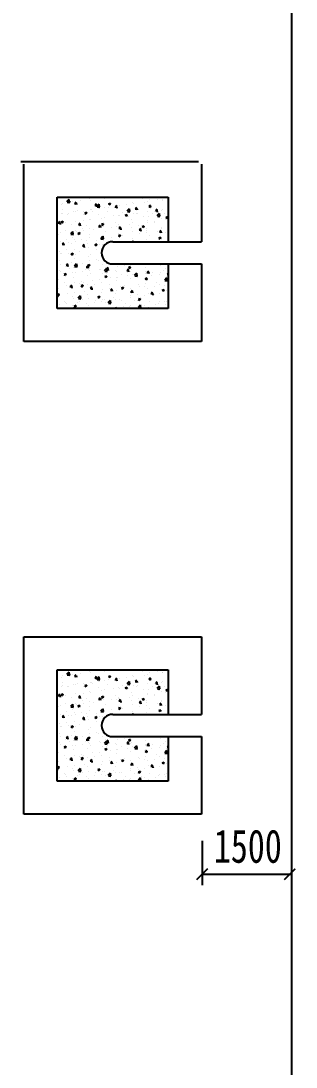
# Model space of a CAD drawing. Header units: inches. Extents: x -113 to 2477, y -497 to 443.
# Drawn here: x 565.7 to 590.5, y -402.7 to -308.5 of the extents above; entities that cross this region are included whole.
import ezdxf

# ---------------------------------------------------------------- set-up
doc = ezdxf.new("R2010")
doc.units = ezdxf.units.IN
doc.header["$MEASUREMENT"] = 0
doc.styles.add('宋体', font='', dxfattribs={"width": 0.75})
doc.styles.get('宋体').set_extended_font_data('SimSun')

# ---------------------------------------------------------------- blocks, each defined once
blk = doc.blocks.new('_ArchTick')
at = {"color": 0, "linetype": 'ByBlock', "const_width": 0.15}
blk.add_lwpolyline([(-0.5, -0.5), (0.5, 0.5)], dxfattribs=at)

msp = doc.modelspace()

# ---------------------------------------------------------------- linework, layer by layer
at = {"color": 0}
for p, q in [((590.107, -296.982), (590.107, -446.982)), ((565.745, -321.172), (581.745, -321.172)), ((566.017, -337.412), (566.017, -321.412)), ((582.017, -321.412), (582.017, -328.412)), ((569.017, -334.412), (569.017, -324.412)), ((569.017, -324.412), (579.017, -324.412)), ((569.394, -325.045), (569.394, -325.045)), ((569.526, -324.924), (569.526, -324.924)), ((569.892, -324.791), (570.09, -324.584)), ((569.911, -324.844), (570.137, -324.879)), ((569.976, -324.804), (570.102, -324.889)), ((569.982, -324.791), (570.16, -324.723)), ((570.123, -324.844), (570.095, -324.603)), ((570.109, -324.881), (570.16, -324.728)), ((570.162, -324.84), (570.162, -324.84)), ((570.407, -324.779), (570.407, -324.779)), ((570.573, -324.959), (570.725, -324.973)), ((570.61, -324.954), (570.733, -324.809)), ((570.713, -324.854), (570.713, -324.854)), ((570.768, -325.098), (570.738, -324.938)), ((571.124, -324.713), (571.124, -324.713)), ((571.888, -324.525), (571.888, -324.525)), ((572.017, -324.675), (572.017, -324.675)), ((572.432, -325.114), (572.555, -324.968)), ((572.603, -325.211), (572.801, -325.005)), ((572.728, -324.502), (572.728, -324.502)), ((572.834, -325.264), (572.806, -325.023)), ((573.3, -324.513), (573.3, -324.513)), ((573.364, -324.418), (573.364, -324.418)), ((573.626, -325.008), (573.753, -325.093)), ((573.632, -324.995), (573.81, -324.926)), ((573.759, -325.085), (573.811, -324.931)), ((574.014, -324.416), (574.014, -324.416)), ((575.37, -324.474), (575.37, -324.474)), ((575.821, -324.905), (575.821, -324.905)), ((575.893, -324.989), (575.893, -324.989)), ((575.897, -324.999), (575.897, -324.999)), ((576.726, -324.531), (576.726, -324.531)), ((576.859, -324.872), (576.859, -324.872)), ((577.176, -324.826), (577.176, -324.826)), ((577.302, -324.651), (577.302, -324.651)), ((578.082, -324.588), (578.082, -324.588)), ((578.464, -324.661), (578.464, -324.661)), ((578.495, -324.636), (578.495, -324.636)), ((579.017, -324.412), (579.017, -328.412)), ((569.363, -325.89), (569.363, -325.89)), ((569.451, -325.543), (569.451, -325.543)), ((569.493, -325.842), (569.493, -325.842)), ((569.896, -325.922), (569.896, -325.922)), ((569.987, -325.884), (569.987, -325.884)), ((570.455, -325.715), (570.455, -325.715)), ((570.682, -325.7), (570.682, -325.7)), ((570.807, -325.6), (570.807, -325.6)), ((571.343, -325.941), (571.343, -325.941)), ((571.377, -325.668), (571.377, -325.668)), ((571.492, -325.827), (571.619, -325.912)), ((571.498, -325.814), (571.676, -325.746)), ((571.625, -325.904), (571.676, -325.751)), ((571.986, -325.521), (571.986, -325.521)), ((572.06, -325.504), (572.06, -325.504)), ((572.163, -325.657), (572.163, -325.657)), ((572.395, -325.119), (572.546, -325.132)), ((572.589, -325.257), (572.56, -325.098)), ((572.621, -325.264), (572.847, -325.299)), ((572.695, -325.42), (572.695, -325.42)), ((572.699, -325.998), (572.699, -325.998)), ((572.858, -325.414), (572.858, -325.414)), ((573.269, -325.358), (573.269, -325.358)), ((573.519, -325.714), (573.519, -325.714)), ((573.657, -325.294), (573.657, -325.294)), ((574.217, -325.278), (574.368, -325.291)), ((574.254, -325.273), (574.377, -325.127)), ((574.34, -325.159), (574.34, -325.159)), ((574.411, -325.416), (574.382, -325.257)), ((574.589, -325.168), (574.589, -325.168)), ((574.875, -325.772), (574.875, -325.772)), ((575.148, -326.017), (575.326, -325.949)), ((575.229, -326.001), (575.229, -326.001)), ((575.262, -325.082), (575.262, -325.082)), ((575.275, -326.107), (575.327, -325.954)), ((575.314, -325.631), (575.512, -325.425)), ((575.332, -325.685), (575.558, -325.72)), ((575.545, -325.685), (575.517, -325.443)), ((575.862, -325.835), (575.862, -325.835)), ((576.038, -325.437), (576.19, -325.451)), ((576.076, -325.433), (576.198, -325.287)), ((576.191, -325.874), (576.191, -325.874)), ((576.233, -325.576), (576.204, -325.417)), ((576.231, -325.829), (576.231, -325.829)), ((577.145, -325.672), (577.145, -325.672)), ((577.277, -325.211), (577.403, -325.296)), ((577.283, -325.198), (577.46, -325.13)), ((577.409, -325.288), (577.461, -325.135)), ((577.587, -325.886), (577.587, -325.886)), ((577.795, -325.663), (577.795, -325.663)), ((577.86, -325.597), (578.012, -325.61)), ((577.898, -325.592), (578.02, -325.446)), ((578.025, -326.052), (578.222, -325.846)), ((578.055, -325.735), (578.026, -325.576)), ((578.256, -326.105), (578.228, -325.864)), ((578.431, -325.579), (578.431, -325.579)), ((578.464, -325.482), (578.464, -325.482)), ((578.679, -325.912), (578.679, -325.912)), ((578.943, -325.944), (578.943, -325.944)), ((569.103, -326.71), (569.255, -326.724)), ((569.141, -326.706), (569.263, -326.56)), ((569.298, -326.849), (569.269, -326.69)), ((569.332, -326.736), (569.332, -326.736)), ((569.358, -326.646), (569.484, -326.731)), ((569.364, -326.633), (569.542, -326.565)), ((569.491, -326.723), (569.542, -326.57)), ((569.787, -326.717), (569.787, -326.717)), ((570.302, -326.891), (570.302, -326.891)), ((570.651, -326.545), (570.651, -326.545)), ((570.925, -326.87), (571.077, -326.883)), ((570.963, -326.865), (571.085, -326.719)), ((571.12, -327.008), (571.091, -326.849)), ((571.391, -326.506), (571.391, -326.506)), ((571.658, -326.948), (571.658, -326.948)), ((571.956, -326.366), (571.956, -326.366)), ((572.027, -326.422), (572.027, -326.422)), ((572.753, -326.929), (572.753, -326.929)), ((572.785, -327.024), (572.907, -326.879)), ((572.989, -326.295), (572.989, -326.295)), ((573.008, -326.849), (573.135, -326.935)), ((573.014, -326.836), (573.192, -326.768)), ((573.141, -326.927), (573.193, -326.773)), ((573.238, -326.204), (573.238, -326.204)), ((574.055, -326.056), (574.055, -326.056)), ((574.235, -326.675), (574.235, -326.675)), ((574.527, -326.859), (574.527, -326.859)), ((574.558, -326.013), (574.558, -326.013)), ((574.593, -326.084), (574.593, -326.084)), ((575.143, -326.03), (575.269, -326.115)), ((575.411, -326.113), (575.411, -326.113)), ((575.523, -326.876), (575.523, -326.876)), ((575.716, -326.421), (575.716, -326.421)), ((575.831, -326.68), (575.831, -326.68)), ((576.767, -326.17), (576.767, -326.17)), ((577.114, -326.518), (577.114, -326.518)), ((577.127, -326.665), (577.127, -326.665)), ((577.197, -326.166), (577.197, -326.166)), ((577.763, -326.581), (577.763, -326.581)), ((577.806, -326.724), (577.806, -326.724)), ((578.043, -326.105), (578.269, -326.14)), ((578.122, -326.227), (578.122, -326.227)), ((578.433, -326.327), (578.433, -326.327)), ((578.725, -326.454), (578.725, -326.454)), ((578.793, -326.234), (578.919, -326.319)), ((578.799, -326.221), (578.977, -326.152)), ((578.926, -326.311), (578.977, -326.157)), ((569.119, -327.719), (569.119, -327.719)), ((569.301, -327.581), (569.301, -327.581)), ((569.791, -327.438), (569.791, -327.438)), ((570.229, -327.685), (570.427, -327.479)), ((570.247, -327.739), (570.473, -327.774)), ((570.46, -327.738), (570.432, -327.497)), ((570.62, -327.391), (570.62, -327.391)), ((570.723, -327.508), (570.723, -327.508)), ((570.874, -327.669), (571.001, -327.754)), ((570.88, -327.656), (571.058, -327.587)), ((571.007, -327.746), (571.058, -327.592)), ((571.272, -327.183), (571.272, -327.183)), ((571.359, -327.424), (571.359, -327.424)), ((571.881, -327.741), (571.881, -327.741)), ((571.925, -327.212), (571.925, -327.212)), ((572.321, -327.297), (572.321, -327.297)), ((572.747, -327.029), (572.899, -327.042)), ((572.942, -327.168), (572.912, -327.008)), ((573.014, -327.006), (573.014, -327.006)), ((573.208, -327.049), (573.208, -327.049)), ((573.362, -327.487), (573.362, -327.487)), ((573.925, -327.086), (573.925, -327.086)), ((574.37, -327.063), (574.37, -327.063)), ((574.496, -327.705), (574.496, -327.705)), ((574.525, -327.872), (574.651, -327.957)), ((574.53, -327.859), (574.708, -327.791)), ((574.561, -327.002), (574.561, -327.002)), ((574.569, -327.189), (574.721, -327.202)), ((574.607, -327.184), (574.729, -327.038)), ((574.657, -327.949), (574.709, -327.796)), ((574.764, -327.327), (574.734, -327.168)), ((574.843, -327.233), (574.843, -327.233)), ((574.855, -327.878), (574.855, -327.878)), ((575.726, -327.12), (575.726, -327.12)), ((575.8, -327.526), (575.8, -327.526)), ((576.325, -326.978), (576.325, -326.978)), ((576.391, -327.348), (576.543, -327.361)), ((576.428, -327.343), (576.551, -327.197)), ((576.459, -327.666), (576.459, -327.666)), ((576.586, -327.486), (576.556, -327.327)), ((576.659, -327.053), (576.785, -327.138)), ((576.665, -327.04), (576.842, -326.972)), ((576.791, -327.13), (576.843, -326.977)), ((577.082, -327.177), (577.082, -327.177)), ((577.083, -327.363), (577.083, -327.363)), ((577.095, -327.583), (577.095, -327.583)), ((577.295, -327.867), (577.295, -327.867)), ((578.057, -327.456), (578.057, -327.456)), ((578.213, -327.507), (578.364, -327.521)), ((578.25, -327.503), (578.373, -327.357)), ((578.407, -327.646), (578.378, -327.487)), ((578.402, -327.173), (578.402, -327.173)), ((578.437, -327.235), (578.437, -327.235)), ((578.776, -327.613), (578.776, -327.613)), ((569.27, -328.427), (569.27, -328.427)), ((569.456, -328.621), (569.608, -328.634)), ((569.493, -328.616), (569.616, -328.47)), ((569.651, -328.759), (569.621, -328.6)), ((569.807, -328.189), (569.807, -328.189)), ((570.055, -328.509), (570.055, -328.509)), ((570.343, -328.53), (570.343, -328.53)), ((570.399, -327.995), (570.399, -327.995)), ((570.59, -328.236), (570.59, -328.236)), ((570.691, -328.426), (570.691, -328.426)), ((571.163, -328.246), (571.163, -328.246)), ((571.278, -328.78), (571.43, -328.794)), ((571.315, -328.776), (571.438, -328.63)), ((571.472, -328.919), (571.443, -328.76)), ((571.653, -328.299), (571.653, -328.299)), ((571.699, -328.587), (571.699, -328.587)), ((571.894, -328.058), (571.894, -328.058)), ((572.39, -328.691), (572.517, -328.777)), ((572.396, -328.678), (572.574, -328.61)), ((572.519, -328.303), (572.519, -328.303)), ((572.523, -328.769), (572.575, -328.615)), ((572.851, -328.63), (572.851, -328.63)), ((572.94, -328.106), (573.138, -327.899)), ((572.958, -328.159), (573.184, -328.194)), ((573.055, -328.645), (573.055, -328.645)), ((573.171, -328.159), (573.143, -327.918)), ((573.146, -328.741), (573.146, -328.741)), ((573.177, -327.895), (573.177, -327.895)), ((573.257, -328.088), (573.257, -328.088)), ((573.875, -328.361), (573.875, -328.361)), ((573.893, -328.004), (573.893, -328.004)), ((574.017, -328.412), (582.017, -328.412)), ((574.332, -328.376), (574.332, -328.376)), ((575.76, -328.412), (575.848, -328.32)), ((575.769, -328.371), (575.769, -328.371)), ((575.813, -328.121), (575.813, -328.121)), ((575.862, -328.412), (575.854, -328.338)), ((577.052, -328.209), (577.052, -328.209)), ((578.175, -328.076), (578.301, -328.161)), ((578.181, -328.063), (578.359, -327.994)), ((578.308, -328.153), (578.359, -327.999)), ((578.371, -328.018), (578.371, -328.018)), ((578.993, -328.247), (578.993, -328.247)), ((569.239, -329.272), (569.239, -329.272)), ((569.302, -329.48), (569.302, -329.48)), ((569.387, -329.511), (569.387, -329.511)), ((569.888, -329.138), (569.888, -329.138)), ((570.023, -329.428), (570.023, -329.428)), ((570.256, -329.511), (570.383, -329.596)), ((570.262, -329.498), (570.44, -329.429)), ((570.389, -329.588), (570.44, -329.434)), ((570.559, -329.082), (570.559, -329.082)), ((570.658, -329.537), (570.658, -329.537)), ((570.985, -329.301), (570.985, -329.301)), ((571.37, -328.884), (571.37, -328.884)), ((571.832, -329.749), (571.832, -329.749)), ((571.863, -328.903), (571.863, -328.903)), ((572.014, -329.595), (572.014, -329.595)), ((572.589, -329.09), (572.589, -329.09)), ((573.1, -328.94), (573.134, -328.943)), ((573.137, -328.935), (573.14, -328.932)), ((569.209, -330.118), (569.209, -330.118)), ((569.354, -330.429), (569.354, -330.429)), ((569.783, -330.654), (569.783, -330.654)), ((569.808, -330.532), (569.96, -330.545)), ((569.846, -330.527), (569.968, -330.381)), ((570.003, -330.67), (569.974, -330.511)), ((570.316, -330.303), (570.316, -330.303)), ((570.528, -329.928), (570.528, -329.928)), ((570.566, -330.58), (570.764, -330.374)), ((570.584, -330.633), (570.81, -330.668)), ((570.797, -330.633), (570.769, -330.392)), ((571.265, -330.4), (571.265, -330.4)), ((571.63, -330.691), (571.782, -330.704)), ((571.668, -330.686), (571.79, -330.54)), ((571.772, -330.533), (571.899, -330.618)), ((571.778, -330.52), (571.956, -330.452)), ((571.825, -330.829), (571.795, -330.67)), ((571.801, -330.594), (571.801, -330.594)), ((571.905, -330.61), (571.957, -330.457)), ((571.921, -330.091), (571.921, -330.091)), ((572.556, -330.008), (572.556, -330.008)), ((572.746, -330.145), (572.746, -330.145)), ((573.084, -330.432), (573.084, -330.432)), ((573.355, -330.703), (573.355, -330.703)), ((573.49, -330.846), (573.612, -330.7)), ((574.017, -330.412), (582.017, -330.412)), ((574.454, -330.672), (574.454, -330.672)), ((574.836, -330.449), (574.836, -330.449)), ((575.09, -330.588), (575.09, -330.588)), ((575.428, -330.724), (575.606, -330.655)), ((575.555, -330.814), (575.607, -330.66)), ((576.052, -330.461), (576.052, -330.461)), ((578.279, -330.555), (578.279, -330.555)), ((579.017, -330.412), (579.017, -334.412)), ((582.017, -330.412), (582.017, -337.412)), ((569.178, -330.963), (569.178, -330.963)), ((569.343, -331.119), (569.343, -331.119)), ((569.638, -331.352), (569.765, -331.438)), ((569.644, -331.339), (569.822, -331.271)), ((569.648, -331.304), (569.648, -331.304)), ((569.771, -331.43), (569.822, -331.276)), ((570.163, -330.835), (570.163, -330.835)), ((570.392, -331.212), (570.392, -331.212)), ((570.466, -331.619), (570.466, -331.619)), ((570.497, -330.773), (570.497, -330.773)), ((570.699, -331.176), (570.699, -331.176)), ((571.252, -331.093), (571.252, -331.093)), ((571.519, -330.892), (571.519, -330.892)), ((571.77, -331.44), (571.77, -331.44)), ((571.873, -330.957), (571.873, -330.957)), ((571.888, -331.01), (571.888, -331.01)), ((572.055, -331.234), (572.055, -331.234)), ((572.85, -330.883), (572.85, -330.883)), ((572.875, -330.95), (572.875, -330.95)), ((573.053, -331.277), (573.053, -331.277)), ((573.276, -331), (573.474, -330.794)), ((573.289, -331.556), (573.415, -331.641)), ((573.294, -331.543), (573.472, -331.475)), ((573.295, -331.054), (573.521, -331.089)), ((573.411, -331.291), (573.411, -331.291)), ((573.421, -331.633), (573.473, -331.48)), ((573.452, -330.85), (573.604, -330.864)), ((573.508, -331.054), (573.48, -330.812)), ((573.647, -330.989), (573.617, -330.829)), ((574.231, -331.007), (574.231, -331.007)), ((574.325, -331.592), (574.325, -331.592)), ((574.372, -331.087), (574.372, -331.087)), ((574.422, -331.59), (574.422, -331.59)), ((574.767, -331.348), (574.767, -331.348)), ((575.274, -331.01), (575.426, -331.023)), ((575.311, -331.005), (575.434, -330.859)), ((575.384, -331.463), (575.384, -331.463)), ((575.423, -330.737), (575.549, -330.822)), ((575.469, -331.148), (575.439, -330.989)), ((575.587, -331.064), (575.587, -331.064)), ((575.677, -330.908), (575.677, -330.908)), ((575.806, -331.338), (575.806, -331.338)), ((575.987, -331.421), (576.185, -331.215)), ((576.006, -331.474), (576.232, -331.509)), ((576.123, -331.406), (576.123, -331.406)), ((576.218, -331.474), (576.19, -331.233)), ((576.929, -331.591), (576.929, -331.591)), ((576.943, -331.122), (576.943, -331.122)), ((576.96, -330.745), (576.96, -330.745)), ((576.988, -331.252), (576.988, -331.252)), ((577.096, -331.169), (577.247, -331.182)), ((577.133, -331.164), (577.256, -331.018)), ((577.29, -331.307), (577.261, -331.148)), ((577.287, -331.084), (577.287, -331.084)), ((577.478, -331.463), (577.478, -331.463)), ((577.624, -331.168), (577.624, -331.168)), ((578.248, -331.4), (578.248, -331.4)), ((578.299, -331.179), (578.299, -331.179)), ((578.586, -331.042), (578.586, -331.042)), ((578.698, -331.841), (578.896, -331.635)), ((578.768, -330.829), (578.768, -330.829)), ((578.834, -331.52), (578.834, -331.52)), ((578.929, -331.894), (578.901, -331.653)), ((578.917, -331.329), (579.017, -331.337)), ((578.955, -331.324), (579.017, -331.25)), ((569.147, -331.809), (569.147, -331.809)), ((569.658, -332.126), (569.658, -332.126)), ((569.881, -332.355), (569.881, -332.355)), ((570.161, -332.442), (570.313, -332.455)), ((570.198, -332.437), (570.321, -332.291)), ((570.355, -332.58), (570.326, -332.421)), ((570.435, -332.464), (570.435, -332.464)), ((570.584, -332.095), (570.584, -332.095)), ((571.014, -332.184), (571.014, -332.184)), ((571.154, -332.375), (571.281, -332.46)), ((571.16, -332.362), (571.338, -332.294)), ((571.22, -332.011), (571.22, -332.011)), ((571.287, -332.452), (571.339, -332.299)), ((571.362, -332.101), (571.362, -332.101)), ((571.739, -332.285), (571.739, -332.285)), ((571.983, -332.602), (572.134, -332.615)), ((572.02, -332.597), (572.143, -332.451)), ((572.177, -332.74), (572.148, -332.581)), ((572.182, -331.885), (572.182, -331.885)), ((572.37, -332.241), (572.37, -332.241)), ((572.843, -331.846), (572.843, -331.846)), ((573.022, -332.123), (573.022, -332.123)), ((573.726, -332.298), (573.726, -332.298)), ((573.754, -332.592), (573.754, -332.592)), ((573.786, -331.674), (573.786, -331.674)), ((574.342, -331.932), (574.342, -331.932)), ((574.716, -332.465), (574.716, -332.465)), ((574.805, -332.579), (574.931, -332.664)), ((574.81, -332.566), (574.988, -332.497)), ((574.937, -332.656), (574.989, -332.502)), ((575.082, -332.355), (575.082, -332.355)), ((575.615, -332.599), (575.615, -332.599)), ((575.646, -331.753), (575.646, -331.753)), ((576.32, -332.254), (576.32, -332.254)), ((576.438, -332.413), (576.438, -332.413)), ((576.898, -332.436), (576.898, -332.436)), ((576.939, -331.759), (577.065, -331.845)), ((576.945, -331.746), (577.122, -331.678)), ((576.956, -332.17), (576.956, -332.17)), ((577.072, -331.837), (577.123, -331.683)), ((577.182, -332.599), (577.182, -332.599)), ((577.793, -332.47), (577.793, -332.47)), ((577.918, -332.043), (577.918, -332.043)), ((578.217, -332.246), (578.217, -332.246)), ((578.664, -332.345), (578.664, -332.345)), ((578.717, -331.895), (578.942, -331.93)), ((569.02, -333.194), (569.147, -333.28)), ((569.026, -333.181), (569.204, -333.113)), ((569.085, -333.5), (569.085, -333.5)), ((569.116, -332.655), (569.116, -332.655)), ((569.153, -333.272), (569.204, -333.118)), ((569.163, -333.424), (569.163, -333.424)), ((569.916, -333.097), (569.916, -333.097)), ((570.404, -333.31), (570.404, -333.31)), ((570.519, -333.482), (570.519, -333.482)), ((570.552, -333.013), (570.552, -333.013)), ((570.902, -333.475), (571.1, -333.268)), ((570.921, -333.528), (571.147, -333.563)), ((571.134, -333.528), (571.106, -333.287)), ((571.514, -332.887), (571.514, -332.887)), ((571.708, -333.131), (571.708, -333.131)), ((571.875, -333.539), (571.875, -333.539)), ((572.671, -333.398), (572.797, -333.483)), ((572.676, -333.385), (572.854, -333.317)), ((572.738, -333.362), (572.738, -333.362)), ((572.803, -333.475), (572.855, -333.322)), ((572.991, -332.968), (572.991, -332.968)), ((573.118, -332.675), (573.118, -332.675)), ((573.804, -332.761), (573.956, -332.774)), ((573.842, -332.756), (573.964, -332.61)), ((573.999, -332.899), (573.97, -332.74)), ((574.048, -333.467), (574.048, -333.467)), ((574.22, -333.108), (574.22, -333.108)), ((574.311, -332.778), (574.311, -332.778)), ((575.584, -333.445), (575.584, -333.445)), ((575.626, -332.92), (575.778, -332.934)), ((575.652, -333.256), (575.652, -333.256)), ((575.664, -332.916), (575.786, -332.77)), ((575.701, -332.853), (575.701, -332.853)), ((575.821, -333.059), (575.792, -332.899)), ((576.288, -333.172), (576.288, -333.172)), ((576.31, -333.411), (576.31, -333.411)), ((576.327, -333.588), (576.504, -333.52)), ((576.454, -333.678), (576.505, -333.525)), ((576.867, -333.282), (576.867, -333.282)), ((577.25, -333.045), (577.25, -333.045)), ((577.448, -333.08), (577.6, -333.093)), ((577.486, -333.075), (577.608, -332.929)), ((577.643, -333.218), (577.613, -333.059)), ((577.791, -333.157), (577.791, -333.157)), ((578.186, -333.091), (578.186, -333.091)), ((578.455, -332.782), (578.581, -332.867)), ((578.461, -332.769), (578.639, -332.701)), ((578.588, -332.859), (578.639, -332.706)), ((578.854, -332.834), (578.854, -332.834)), ((579.017, -334.412), (569.017, -334.412)), ((569.054, -334.346), (569.054, -334.346)), ((569.248, -334.099), (569.248, -334.099)), ((569.699, -333.765), (569.699, -333.765)), ((569.776, -333.87), (569.776, -333.87)), ((569.884, -334.015), (569.884, -334.015)), ((570.373, -334.155), (570.373, -334.155)), ((570.513, -334.353), (570.665, -334.366)), ((570.536, -334.217), (570.663, -334.302)), ((570.542, -334.204), (570.72, -334.136)), ((570.551, -334.348), (570.673, -334.202)), ((570.669, -334.294), (570.721, -334.141)), ((570.693, -334.412), (570.678, -334.332)), ((570.846, -333.888), (570.846, -333.888)), ((571.055, -333.823), (571.055, -333.823)), ((571.257, -333.616), (571.257, -333.616)), ((571.678, -333.976), (571.678, -333.976)), ((571.866, -334.174), (571.866, -334.174)), ((572.411, -333.88), (572.411, -333.88)), ((572.45, -333.677), (572.45, -333.677)), ((572.453, -334.412), (572.495, -334.361)), ((572.961, -333.814), (572.961, -333.814)), ((573.086, -333.593), (573.086, -333.593)), ((573.231, -333.596), (573.231, -333.596)), ((573.347, -333.92), (573.347, -333.92)), ((573.613, -333.895), (573.811, -333.689)), ((573.632, -333.948), (573.858, -333.984)), ((573.767, -333.937), (573.767, -333.937)), ((573.844, -333.948), (573.816, -333.707)), ((574.192, -334.407), (574.37, -334.339)), ((574.28, -333.623), (574.28, -333.623)), ((574.348, -334.412), (574.371, -334.344)), ((574.587, -333.653), (574.587, -333.653)), ((574.828, -333.665), (574.828, -333.665)), ((574.984, -334.257), (574.984, -334.257)), ((575.123, -333.995), (575.123, -333.995)), ((575.553, -334.29), (575.553, -334.29)), ((575.619, -334.174), (575.619, -334.174)), ((575.943, -333.711), (575.943, -333.711)), ((576.321, -333.601), (576.447, -333.686)), ((576.324, -334.315), (576.522, -334.109)), ((576.343, -334.369), (576.568, -334.404)), ((576.478, -334.052), (576.478, -334.052)), ((576.555, -334.369), (576.527, -334.127)), ((576.581, -334.047), (576.581, -334.047)), ((576.836, -334.127), (576.836, -334.127)), ((577.28, -334.3), (577.28, -334.3)), ((577.299, -333.768), (577.299, -333.768)), ((577.834, -334.109), (577.834, -334.109)), ((578.155, -333.937), (578.155, -333.937)), ((578.186, -333.836), (578.186, -333.836)), ((578.655, -333.825), (578.655, -333.825)), ((578.761, -334.046), (578.761, -334.046)), ((578.821, -333.752), (578.821, -333.752)), ((582.017, -337.412), (566.017, -337.412)), ((566.017, -379.982), (566.017, -363.982)), ((566.017, -363.982), (582.017, -363.982)), ((582.017, -363.982), (582.017, -370.982)), ((569.017, -376.982), (569.017, -366.982)), ((569.017, -366.982), (579.017, -366.982)), ((569.892, -367.361), (570.09, -367.154)), ((569.911, -367.414), (570.137, -367.449)), ((569.976, -367.374), (570.102, -367.459)), ((569.982, -367.361), (570.16, -367.293)), ((570.123, -367.414), (570.095, -367.173)), ((570.109, -367.451), (570.16, -367.298)), ((570.162, -367.41), (570.162, -367.41)), ((570.407, -367.349), (570.407, -367.349)), ((570.61, -367.524), (570.733, -367.379)), ((570.713, -367.424), (570.713, -367.424)), ((571.124, -367.283), (571.124, -367.283)), ((571.888, -367.095), (571.888, -367.095)), ((572.017, -367.245), (572.017, -367.245)), ((572.728, -367.072), (572.728, -367.072)), ((573.3, -367.083), (573.3, -367.083)), ((573.364, -366.988), (573.364, -366.988)), ((574.014, -366.986), (574.014, -366.986)), ((575.37, -367.044), (575.37, -367.044)), ((576.726, -367.101), (576.726, -367.101)), ((576.859, -367.442), (576.859, -367.442)), ((577.176, -367.396), (577.176, -367.396)), ((577.302, -367.221), (577.302, -367.221)), ((578.082, -367.158), (578.082, -367.158)), ((578.464, -367.231), (578.464, -367.231)), ((578.495, -367.206), (578.495, -367.206)), ((579.017, -366.982), (579.017, -370.982)), ((569.394, -367.615), (569.394, -367.615)), ((569.451, -368.113), (569.451, -368.113)), ((569.526, -367.494), (569.526, -367.494)), ((570.455, -368.285), (570.455, -368.285)), ((570.573, -367.529), (570.725, -367.543)), ((570.682, -368.27), (570.682, -368.27)), ((570.768, -367.668), (570.738, -367.508)), ((570.807, -368.17), (570.807, -368.17)), ((571.377, -368.238), (571.377, -368.238)), ((571.492, -368.397), (571.619, -368.482)), ((571.498, -368.384), (571.676, -368.316)), ((571.625, -368.474), (571.676, -368.321)), ((571.986, -368.091), (571.986, -368.091)), ((572.06, -368.074), (572.06, -368.074)), ((572.163, -368.227), (572.163, -368.227)), ((572.395, -367.689), (572.546, -367.702)), ((572.432, -367.684), (572.555, -367.538)), ((572.589, -367.827), (572.56, -367.668)), ((572.603, -367.781), (572.801, -367.575)), ((572.621, -367.834), (572.847, -367.869)), ((572.695, -367.99), (572.695, -367.99)), ((572.834, -367.834), (572.806, -367.593)), ((572.858, -367.984), (572.858, -367.984)), ((573.269, -367.928), (573.269, -367.928)), ((573.519, -368.284), (573.519, -368.284)), ((573.626, -367.578), (573.753, -367.663)), ((573.632, -367.565), (573.81, -367.496)), ((573.657, -367.864), (573.657, -367.864)), ((573.759, -367.655), (573.811, -367.501)), ((574.217, -367.848), (574.368, -367.861)), ((574.254, -367.843), (574.377, -367.697)), ((574.34, -367.729), (574.34, -367.729)), ((574.411, -367.986), (574.382, -367.827)), ((574.589, -367.738), (574.589, -367.738)), ((574.875, -368.342), (574.875, -368.342)), ((575.262, -367.652), (575.262, -367.652)), ((575.314, -368.201), (575.512, -367.995)), ((575.332, -368.255), (575.558, -368.29)), ((575.545, -368.255), (575.517, -368.013)), ((575.821, -367.475), (575.821, -367.475)), ((575.862, -368.405), (575.862, -368.405)), ((575.893, -367.559), (575.893, -367.559)), ((575.897, -367.569), (575.897, -367.569)), ((576.038, -368.007), (576.19, -368.021)), ((576.076, -368.003), (576.198, -367.857)), ((576.233, -368.146), (576.204, -367.987)), ((576.231, -368.399), (576.231, -368.399)), ((577.145, -368.242), (577.145, -368.242)), ((577.277, -367.781), (577.403, -367.866)), ((577.283, -367.768), (577.46, -367.7)), ((577.409, -367.858), (577.461, -367.705)), ((577.795, -368.233), (577.795, -368.233)), ((577.86, -368.167), (578.012, -368.18)), ((577.898, -368.162), (578.02, -368.016)), ((578.055, -368.305), (578.026, -368.146)), ((578.431, -368.149), (578.431, -368.149)), ((578.464, -368.052), (578.464, -368.052)), ((569.103, -369.28), (569.255, -369.294)), ((569.141, -369.276), (569.263, -369.13)), ((569.298, -369.419), (569.269, -369.26)), ((569.332, -369.306), (569.332, -369.306)), ((569.358, -369.216), (569.484, -369.301)), ((569.363, -368.46), (569.363, -368.46)), ((569.364, -369.203), (569.542, -369.135)), ((569.491, -369.293), (569.542, -369.14)), ((569.493, -368.412), (569.493, -368.412)), ((569.787, -369.287), (569.787, -369.287)), ((569.896, -368.492), (569.896, -368.492)), ((569.987, -368.454), (569.987, -368.454)), ((570.651, -369.115), (570.651, -369.115)), ((570.963, -369.435), (571.085, -369.289)), ((571.343, -368.511), (571.343, -368.511)), ((571.391, -369.076), (571.391, -369.076)), ((571.956, -368.936), (571.956, -368.936)), ((572.027, -368.992), (572.027, -368.992)), ((572.699, -368.568), (572.699, -368.568)), ((572.989, -368.865), (572.989, -368.865)), ((573.014, -369.406), (573.192, -369.338)), ((573.141, -369.497), (573.193, -369.343)), ((573.238, -368.774), (573.238, -368.774)), ((574.055, -368.626), (574.055, -368.626)), ((574.235, -369.245), (574.235, -369.245)), ((574.558, -368.583), (574.558, -368.583)), ((574.593, -368.654), (574.593, -368.654)), ((575.143, -368.6), (575.269, -368.685)), ((575.148, -368.587), (575.326, -368.519)), ((575.229, -368.571), (575.229, -368.571)), ((575.275, -368.677), (575.327, -368.524)), ((575.411, -368.683), (575.411, -368.683)), ((575.716, -368.991), (575.716, -368.991)), ((575.831, -369.25), (575.831, -369.25)), ((576.191, -368.444), (576.191, -368.444)), ((576.767, -368.74), (576.767, -368.74)), ((577.114, -369.088), (577.114, -369.088)), ((577.127, -369.235), (577.127, -369.235)), ((577.197, -368.736), (577.197, -368.736)), ((577.587, -368.456), (577.587, -368.456)), ((577.763, -369.151), (577.763, -369.151)), ((577.806, -369.294), (577.806, -369.294)), ((578.025, -368.622), (578.222, -368.416)), ((578.043, -368.675), (578.269, -368.71)), ((578.122, -368.797), (578.122, -368.797)), ((578.256, -368.675), (578.228, -368.434)), ((578.433, -368.897), (578.433, -368.897)), ((578.679, -368.482), (578.679, -368.482)), ((578.725, -369.024), (578.725, -369.024)), ((578.793, -368.804), (578.919, -368.889)), ((578.799, -368.791), (578.977, -368.722)), ((578.926, -368.881), (578.977, -368.727)), ((578.943, -368.514), (578.943, -368.514)), ((569.119, -370.289), (569.119, -370.289)), ((569.301, -370.151), (569.301, -370.151)), ((569.791, -370.008), (569.791, -370.008)), ((570.229, -370.255), (570.427, -370.049)), ((570.302, -369.461), (570.302, -369.461)), ((570.46, -370.308), (570.432, -370.067)), ((570.62, -369.961), (570.62, -369.961)), ((570.723, -370.078), (570.723, -370.078)), ((570.874, -370.239), (571.001, -370.324)), ((570.88, -370.226), (571.058, -370.157)), ((570.925, -369.44), (571.077, -369.453)), ((571.007, -370.316), (571.058, -370.162)), ((571.12, -369.578), (571.091, -369.419)), ((571.272, -369.753), (571.272, -369.753)), ((571.359, -369.994), (571.359, -369.994)), ((571.658, -369.518), (571.658, -369.518)), ((571.925, -369.782), (571.925, -369.782)), ((572.321, -369.867), (572.321, -369.867)), ((572.747, -369.599), (572.899, -369.612)), ((572.753, -369.499), (572.753, -369.499)), ((572.785, -369.594), (572.907, -369.449)), ((572.942, -369.738), (572.912, -369.578)), ((573.008, -369.419), (573.135, -369.505)), ((573.014, -369.576), (573.014, -369.576)), ((573.208, -369.619), (573.208, -369.619)), ((573.362, -370.057), (573.362, -370.057)), ((573.925, -369.656), (573.925, -369.656)), ((574.37, -369.633), (574.37, -369.633)), ((574.496, -370.275), (574.496, -370.275)), ((574.527, -369.429), (574.527, -369.429)), ((574.561, -369.572), (574.561, -369.572)), ((574.569, -369.759), (574.721, -369.772)), ((574.607, -369.754), (574.729, -369.608)), ((574.764, -369.897), (574.734, -369.738)), ((574.843, -369.803), (574.843, -369.803)), ((575.523, -369.446), (575.523, -369.446)), ((575.726, -369.69), (575.726, -369.69)), ((575.8, -370.096), (575.8, -370.096)), ((576.325, -369.548), (576.325, -369.548)), ((576.391, -369.918), (576.543, -369.931)), ((576.428, -369.913), (576.551, -369.767)), ((576.459, -370.236), (576.459, -370.236)), ((576.586, -370.056), (576.556, -369.897)), ((576.659, -369.623), (576.785, -369.708)), ((576.665, -369.61), (576.842, -369.542)), ((576.791, -369.7), (576.843, -369.547)), ((577.082, -369.747), (577.082, -369.747)), ((577.083, -369.933), (577.083, -369.933)), ((577.095, -370.153), (577.095, -370.153)), ((578.057, -370.026), (578.057, -370.026)), ((578.213, -370.077), (578.364, -370.091)), ((578.25, -370.073), (578.373, -369.927)), ((578.407, -370.216), (578.378, -370.057)), ((578.402, -369.743), (578.402, -369.743)), ((578.437, -369.805), (578.437, -369.805)), ((578.776, -370.183), (578.776, -370.183)), ((569.27, -370.997), (569.27, -370.997)), ((569.456, -371.191), (569.608, -371.204)), ((569.493, -371.186), (569.616, -371.04)), ((569.651, -371.329), (569.621, -371.17)), ((569.807, -370.759), (569.807, -370.759)), ((570.055, -371.079), (570.055, -371.079)), ((570.247, -370.309), (570.473, -370.344)), ((570.343, -371.1), (570.343, -371.1)), ((570.399, -370.565), (570.399, -370.565)), ((570.59, -370.806), (570.59, -370.806)), ((570.691, -370.996), (570.691, -370.996)), ((571.163, -370.816), (571.163, -370.816)), ((571.315, -371.346), (571.438, -371.2)), ((571.653, -370.869), (571.653, -370.869)), ((571.699, -371.157), (571.699, -371.157)), ((571.881, -370.311), (571.881, -370.311)), ((571.894, -370.628), (571.894, -370.628)), ((572.396, -371.248), (572.574, -371.18)), ((572.519, -370.873), (572.519, -370.873)), ((572.523, -371.339), (572.575, -371.185)), ((572.851, -371.2), (572.851, -371.2)), ((572.94, -370.676), (573.138, -370.469)), ((572.958, -370.729), (573.184, -370.764)), ((573.055, -371.215), (573.055, -371.215)), ((573.171, -370.729), (573.143, -370.488)), ((573.177, -370.465), (573.177, -370.465)), ((573.257, -370.658), (573.257, -370.658)), ((573.875, -370.931), (573.875, -370.931)), ((573.893, -370.574), (573.893, -370.574)), ((574.017, -370.982), (582.017, -370.982)), ((574.332, -370.946), (574.332, -370.946)), ((574.525, -370.442), (574.651, -370.527)), ((574.53, -370.429), (574.708, -370.361)), ((574.657, -370.519), (574.709, -370.366)), ((574.855, -370.448), (574.855, -370.448)), ((575.76, -370.982), (575.848, -370.89)), ((575.769, -370.941), (575.769, -370.941)), ((575.813, -370.691), (575.813, -370.691)), ((575.862, -370.982), (575.854, -370.908)), ((577.052, -370.779), (577.052, -370.779)), ((577.295, -370.437), (577.295, -370.437)), ((578.175, -370.646), (578.301, -370.731)), ((578.181, -370.633), (578.359, -370.564)), ((578.308, -370.723), (578.359, -370.569)), ((578.371, -370.588), (578.371, -370.588)), ((578.993, -370.817), (578.993, -370.817)), ((569.239, -371.842), (569.239, -371.842)), ((569.302, -372.05), (569.302, -372.05)), ((569.387, -372.081), (569.387, -372.081)), ((569.888, -371.708), (569.888, -371.708)), ((570.023, -371.998), (570.023, -371.998)), ((570.256, -372.081), (570.383, -372.166)), ((570.262, -372.068), (570.44, -371.999)), ((570.389, -372.158), (570.44, -372.004)), ((570.559, -371.652), (570.559, -371.652)), ((570.658, -372.107), (570.658, -372.107)), ((570.985, -371.871), (570.985, -371.871)), ((571.278, -371.35), (571.43, -371.364)), ((571.37, -371.454), (571.37, -371.454)), ((571.472, -371.489), (571.443, -371.33)), ((571.863, -371.473), (571.863, -371.473)), ((572.014, -372.165), (572.014, -372.165)), ((572.39, -371.261), (572.517, -371.347)), ((572.589, -371.66), (572.589, -371.66)), ((573.1, -371.51), (573.134, -371.513)), ((573.137, -371.505), (573.14, -371.502)), ((573.146, -371.311), (573.146, -371.311)), ((569.209, -372.688), (569.209, -372.688)), ((569.354, -372.999), (569.354, -372.999)), ((569.808, -373.102), (569.96, -373.115)), ((569.846, -373.097), (569.968, -372.951)), ((570.003, -373.24), (569.974, -373.081)), ((570.316, -372.873), (570.316, -372.873)), ((570.528, -372.498), (570.528, -372.498)), ((570.566, -373.15), (570.764, -372.944)), ((570.797, -373.203), (570.769, -372.962)), ((571.265, -372.97), (571.265, -372.97)), ((571.668, -373.256), (571.79, -373.11)), ((571.772, -373.103), (571.899, -373.188)), ((571.778, -373.09), (571.956, -373.022)), ((571.832, -372.319), (571.832, -372.319)), ((571.905, -373.18), (571.957, -373.027)), ((571.921, -372.661), (571.921, -372.661)), ((572.556, -372.578), (572.556, -372.578)), ((572.746, -372.715), (572.746, -372.715)), ((573.084, -373.002), (573.084, -373.002)), ((574.017, -372.982), (582.017, -372.982)), ((574.836, -373.019), (574.836, -373.019)), ((576.052, -373.031), (576.052, -373.031)), ((579.017, -372.982), (579.017, -376.982)), ((582.017, -372.982), (582.017, -379.982)), ((569.178, -373.533), (569.178, -373.533)), ((569.343, -373.689), (569.343, -373.689)), ((569.638, -373.922), (569.765, -374.008)), ((569.644, -373.909), (569.822, -373.841)), ((569.648, -373.874), (569.648, -373.874)), ((569.771, -374), (569.822, -373.846)), ((569.783, -373.224), (569.783, -373.224)), ((570.163, -373.405), (570.163, -373.405)), ((570.392, -373.782), (570.392, -373.782)), ((570.497, -373.343), (570.497, -373.343)), ((570.584, -373.203), (570.81, -373.238)), ((570.699, -373.746), (570.699, -373.746)), ((571.252, -373.663), (571.252, -373.663)), ((571.519, -373.462), (571.519, -373.462)), ((571.63, -373.261), (571.782, -373.274)), ((571.77, -374.01), (571.77, -374.01)), ((571.825, -373.399), (571.795, -373.24)), ((571.801, -373.164), (571.801, -373.164)), ((571.873, -373.527), (571.873, -373.527)), ((571.888, -373.58), (571.888, -373.58)), ((572.055, -373.804), (572.055, -373.804)), ((572.85, -373.453), (572.85, -373.453)), ((572.875, -373.52), (572.875, -373.52)), ((573.053, -373.847), (573.053, -373.847)), ((573.276, -373.57), (573.474, -373.364)), ((573.294, -374.113), (573.472, -374.045)), ((573.295, -373.624), (573.521, -373.659)), ((573.355, -373.273), (573.355, -373.273)), ((573.411, -373.861), (573.411, -373.861)), ((573.421, -374.203), (573.473, -374.05)), ((573.452, -373.42), (573.604, -373.434)), ((573.508, -373.624), (573.48, -373.382)), ((573.49, -373.416), (573.612, -373.27)), ((573.647, -373.559), (573.617, -373.399)), ((574.231, -373.577), (574.231, -373.577)), ((574.372, -373.657), (574.372, -373.657)), ((574.454, -373.242), (574.454, -373.242)), ((574.767, -373.918), (574.767, -373.918)), ((575.09, -373.158), (575.09, -373.158)), ((575.274, -373.58), (575.426, -373.593)), ((575.311, -373.575), (575.434, -373.429)), ((575.384, -374.033), (575.384, -374.033)), ((575.423, -373.307), (575.549, -373.392)), ((575.428, -373.294), (575.606, -373.225)), ((575.469, -373.718), (575.439, -373.559)), ((575.555, -373.384), (575.607, -373.23)), ((575.587, -373.634), (575.587, -373.634)), ((575.677, -373.478), (575.677, -373.478)), ((575.806, -373.908), (575.806, -373.908)), ((575.987, -373.991), (576.185, -373.785)), ((576.006, -374.044), (576.232, -374.079)), ((576.123, -373.976), (576.123, -373.976)), ((576.218, -374.044), (576.19, -373.803)), ((576.943, -373.692), (576.943, -373.692)), ((576.96, -373.315), (576.96, -373.315)), ((576.988, -373.822), (576.988, -373.822)), ((577.096, -373.739), (577.247, -373.752)), ((577.133, -373.734), (577.256, -373.588)), ((577.29, -373.877), (577.261, -373.718)), ((577.287, -373.654), (577.287, -373.654)), ((577.478, -374.033), (577.478, -374.033)), ((577.624, -373.738), (577.624, -373.738)), ((578.248, -373.97), (578.248, -373.97)), ((578.279, -373.125), (578.279, -373.125)), ((578.299, -373.749), (578.299, -373.749)), ((578.586, -373.612), (578.586, -373.612)), ((578.768, -373.399), (578.768, -373.399)), ((578.917, -373.899), (579.017, -373.907)), ((578.955, -373.894), (579.017, -373.82)), ((569.147, -374.379), (569.147, -374.379)), ((569.658, -374.696), (569.658, -374.696)), ((569.881, -374.925), (569.881, -374.925)), ((570.198, -375.007), (570.321, -374.861)), ((570.355, -375.15), (570.326, -374.991)), ((570.466, -374.189), (570.466, -374.189)), ((570.584, -374.665), (570.584, -374.665)), ((571.014, -374.754), (571.014, -374.754)), ((571.154, -374.945), (571.281, -375.03)), ((571.16, -374.932), (571.338, -374.864)), ((571.22, -374.581), (571.22, -374.581)), ((571.287, -375.022), (571.339, -374.869)), ((571.362, -374.671), (571.362, -374.671)), ((571.739, -374.855), (571.739, -374.855)), ((572.182, -374.455), (572.182, -374.455)), ((572.37, -374.811), (572.37, -374.811)), ((572.843, -374.416), (572.843, -374.416)), ((573.022, -374.693), (573.022, -374.693)), ((573.289, -374.126), (573.415, -374.211)), ((573.726, -374.868), (573.726, -374.868)), ((573.786, -374.244), (573.786, -374.244)), ((574.325, -374.162), (574.325, -374.162)), ((574.342, -374.502), (574.342, -374.502)), ((574.422, -374.16), (574.422, -374.16)), ((575.082, -374.925), (575.082, -374.925)), ((575.646, -374.323), (575.646, -374.323)), ((576.32, -374.824), (576.32, -374.824)), ((576.438, -374.983), (576.438, -374.983)), ((576.929, -374.161), (576.929, -374.161)), ((576.939, -374.329), (577.065, -374.415)), ((576.945, -374.316), (577.122, -374.248)), ((576.956, -374.74), (576.956, -374.74)), ((577.072, -374.407), (577.123, -374.253)), ((577.918, -374.613), (577.918, -374.613)), ((578.217, -374.816), (578.217, -374.816)), ((578.664, -374.915), (578.664, -374.915)), ((578.698, -374.411), (578.896, -374.205)), ((578.717, -374.465), (578.942, -374.5)), ((578.834, -374.09), (578.834, -374.09)), ((578.929, -374.464), (578.901, -374.223)), ((569.02, -375.764), (569.147, -375.85)), ((569.026, -375.751), (569.204, -375.683)), ((569.116, -375.225), (569.116, -375.225)), ((569.153, -375.842), (569.204, -375.688)), ((569.916, -375.667), (569.916, -375.667)), ((570.161, -375.012), (570.313, -375.025)), ((570.404, -375.88), (570.404, -375.88)), ((570.435, -375.034), (570.435, -375.034)), ((570.552, -375.583), (570.552, -375.583)), ((570.902, -376.045), (571.1, -375.838)), ((571.134, -376.098), (571.106, -375.857)), ((571.514, -375.457), (571.514, -375.457)), ((571.708, -375.701), (571.708, -375.701)), ((571.983, -375.172), (572.134, -375.185)), ((572.02, -375.167), (572.143, -375.021)), ((572.177, -375.31), (572.148, -375.151)), ((572.676, -375.955), (572.854, -375.887)), ((572.738, -375.932), (572.738, -375.932)), ((572.803, -376.045), (572.855, -375.892)), ((572.991, -375.538), (572.991, -375.538)), ((573.118, -375.245), (573.118, -375.245)), ((573.754, -375.162), (573.754, -375.162)), ((573.804, -375.331), (573.956, -375.344)), ((573.842, -375.326), (573.964, -375.18)), ((573.999, -375.469), (573.97, -375.31)), ((574.22, -375.678), (574.22, -375.678)), ((574.311, -375.348), (574.311, -375.348)), ((574.716, -375.035), (574.716, -375.035)), ((574.805, -375.149), (574.931, -375.234)), ((574.81, -375.136), (574.988, -375.067)), ((574.937, -375.226), (574.989, -375.072)), ((575.615, -375.169), (575.615, -375.169)), ((575.626, -375.49), (575.778, -375.504)), ((575.652, -375.826), (575.652, -375.826)), ((575.664, -375.486), (575.786, -375.34)), ((575.701, -375.423), (575.701, -375.423)), ((575.821, -375.629), (575.792, -375.469)), ((576.288, -375.742), (576.288, -375.742)), ((576.867, -375.852), (576.867, -375.852)), ((576.898, -375.006), (576.898, -375.006)), ((577.182, -375.169), (577.182, -375.169)), ((577.25, -375.615), (577.25, -375.615)), ((577.448, -375.65), (577.6, -375.663)), ((577.486, -375.645), (577.608, -375.499)), ((577.643, -375.788), (577.613, -375.629)), ((577.791, -375.727), (577.791, -375.727)), ((577.793, -375.04), (577.793, -375.04)), ((578.186, -375.661), (578.186, -375.661)), ((578.455, -375.352), (578.581, -375.437)), ((578.461, -375.339), (578.639, -375.271)), ((578.588, -375.429), (578.639, -375.276)), ((578.854, -375.404), (578.854, -375.404)), ((569.085, -376.07), (569.085, -376.07)), ((569.163, -375.994), (569.163, -375.994)), ((569.248, -376.669), (569.248, -376.669)), ((569.699, -376.335), (569.699, -376.335)), ((569.776, -376.44), (569.776, -376.44)), ((569.884, -376.585), (569.884, -376.585)), ((570.373, -376.725), (570.373, -376.725)), ((570.519, -376.052), (570.519, -376.052)), ((570.536, -376.787), (570.663, -376.872)), ((570.542, -376.774), (570.72, -376.706)), ((570.551, -376.918), (570.673, -376.772)), ((570.669, -376.864), (570.721, -376.711)), ((570.846, -376.458), (570.846, -376.458)), ((570.921, -376.098), (571.147, -376.133)), ((571.055, -376.393), (571.055, -376.393)), ((571.257, -376.186), (571.257, -376.186)), ((571.678, -376.546), (571.678, -376.546)), ((571.866, -376.744), (571.866, -376.744)), ((571.875, -376.109), (571.875, -376.109)), ((572.411, -376.45), (572.411, -376.45)), ((572.45, -376.247), (572.45, -376.247)), ((572.671, -375.968), (572.797, -376.053)), ((572.961, -376.384), (572.961, -376.384)), ((573.086, -376.163), (573.086, -376.163)), ((573.231, -376.166), (573.231, -376.166)), ((573.347, -376.49), (573.347, -376.49)), ((573.613, -376.465), (573.811, -376.259)), ((573.632, -376.518), (573.858, -376.554)), ((573.767, -376.507), (573.767, -376.507)), ((573.844, -376.518), (573.816, -376.277)), ((574.048, -376.037), (574.048, -376.037)), ((574.28, -376.193), (574.28, -376.193)), ((574.587, -376.223), (574.587, -376.223)), ((574.828, -376.235), (574.828, -376.235)), ((574.984, -376.827), (574.984, -376.827)), ((575.123, -376.565), (575.123, -376.565)), ((575.553, -376.86), (575.553, -376.86)), ((575.584, -376.015), (575.584, -376.015)), ((575.619, -376.744), (575.619, -376.744)), ((575.943, -376.281), (575.943, -376.281)), ((576.31, -375.981), (576.31, -375.981)), ((576.321, -376.171), (576.447, -376.256)), ((576.324, -376.885), (576.522, -376.679)), ((576.327, -376.158), (576.504, -376.09)), ((576.454, -376.248), (576.505, -376.095)), ((576.478, -376.622), (576.478, -376.622)), ((576.555, -376.939), (576.527, -376.697)), ((576.581, -376.617), (576.581, -376.617)), ((576.836, -376.697), (576.836, -376.697)), ((577.28, -376.87), (577.28, -376.87)), ((577.299, -376.338), (577.299, -376.338)), ((577.834, -376.679), (577.834, -376.679)), ((578.155, -376.507), (578.155, -376.507)), ((578.186, -376.406), (578.186, -376.406)), ((578.655, -376.395), (578.655, -376.395)), ((578.761, -376.616), (578.761, -376.616)), ((578.821, -376.322), (578.821, -376.322)), ((579.017, -376.982), (569.017, -376.982)), ((569.054, -376.916), (569.054, -376.916)), ((570.513, -376.923), (570.665, -376.936)), ((570.693, -376.982), (570.678, -376.902)), ((572.453, -376.982), (572.495, -376.931)), ((574.192, -376.977), (574.37, -376.909)), ((574.348, -376.982), (574.371, -376.914)), ((576.343, -376.939), (576.568, -376.974)), ((582.017, -379.982), (566.017, -379.982)), ((582.064, -382.371), (582.064, -386.371)), ((590.129, -382.371), (590.129, -386.371)), ((582.064, -385.371), (590.107, -385.371))]:
    msp.add_line(p, q, dxfattribs=at)
for centre in [(574.017, -329.412), (574.017, -371.982)]:
    msp.add_arc(centre, 1, 90, 270, dxfattribs=at)

# ---------------------------------------------------------------- block references
at = {"color": 0, "rotation": 180}
for p in [(582.064, -385.371), (589.955, -385.371)]:
    msp.add_blockref('_ArchTick', p, dxfattribs=at)

# ---------------------------------------------------------------- texts
at = {"color": 0, "insert": (586.182, -382.871), "char_height": 3, "attachment_point": 5, "style": '宋体'}
msp.add_mtext('\\A1;1500', dxfattribs=at)

doc.saveas('drawing.dxf')
